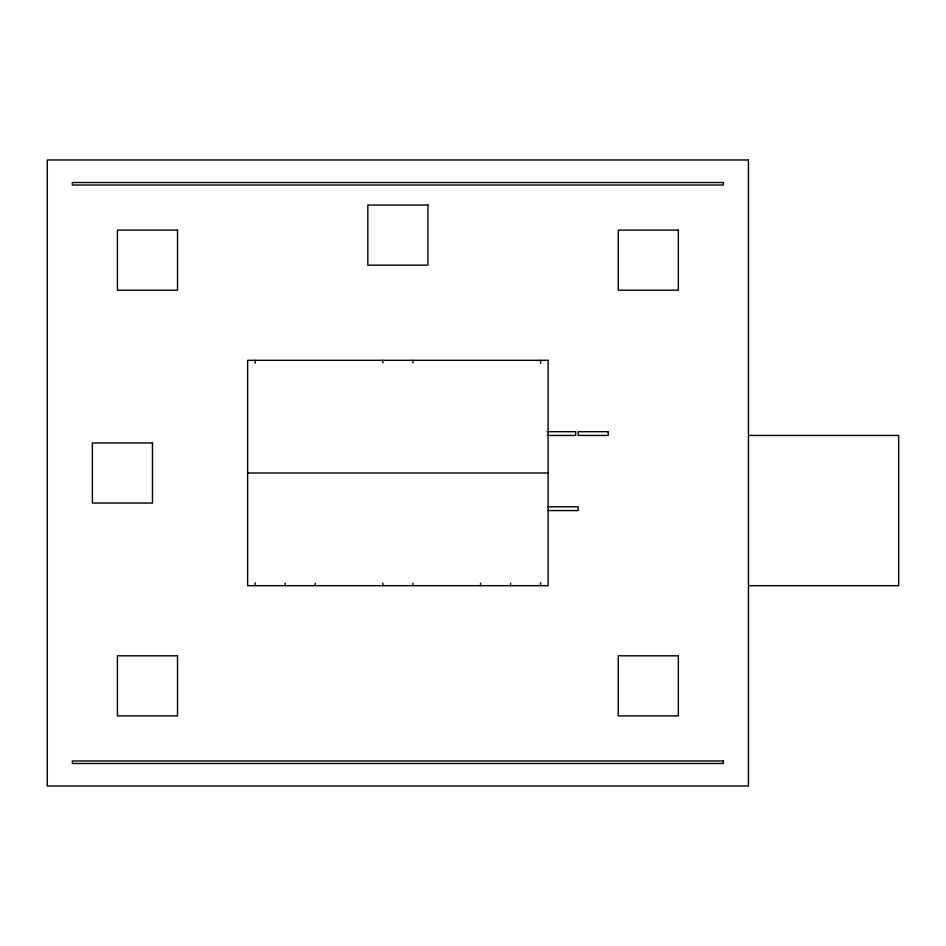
<?xml version="1.0" encoding="UTF-8"?>
<svg xmlns="http://www.w3.org/2000/svg" width="946" height="946" viewBox="0 0 946 946"><rect width="100%" height="100%" fill="white"/><g stroke="black" fill="none" stroke-linecap="round" stroke-linejoin="round"><path stroke-width="1.42" d="M547.048 431.683L575.665 431.683L575.665 435.444L547.048 435.444M748.452 435.444L898.7 435.444L898.7 585.68L748.452 585.68M247.627 473L548.124 473M548.124 506.808L578.172 506.808L578.172 510.556L548.124 510.556M540.615 360.32L540.615 363.264M540.615 582.736L540.615 585.68M510.556 583.185L510.556 585.68M480.509 583.185L480.509 585.68M412.905 360.32L412.905 362.815M412.905 583.185L412.905 585.68M382.846 360.32L382.846 362.815M382.846 583.185L382.846 585.68M315.243 583.185L315.243 585.68M285.195 583.185L285.195 585.68M255.136 360.32L255.136 363.264M255.136 582.736L255.136 585.68M748.452 159.98L47.3 159.98L47.3 786.02L748.452 786.02L748.452 159.98M723.406 182.519L72.345 182.519L72.345 185.026L723.406 185.026L723.406 182.519M427.923 205.057L367.828 205.057L367.828 265.164L427.923 265.164L427.923 205.057M177.517 230.103L117.41 230.103L117.41 290.197L177.517 290.197L177.517 230.103M678.341 230.103L618.235 230.103L618.235 290.197L678.341 290.197L678.341 230.103M548.124 360.32L247.627 360.32L247.627 585.68L548.124 585.68L548.124 360.32M608.219 431.683L578.172 431.683L578.172 435.444L608.219 435.444L608.219 431.683M152.472 442.953L92.377 442.953L92.377 503.047L152.472 503.047L152.472 442.953M177.517 655.803L117.41 655.803L117.41 715.897L177.517 715.897L177.517 655.803M678.341 655.803L618.235 655.803L618.235 715.897L678.341 715.897L678.341 655.803M723.406 760.974L72.345 760.974L72.345 763.481L723.406 763.481L723.406 760.974"/></g></svg>
